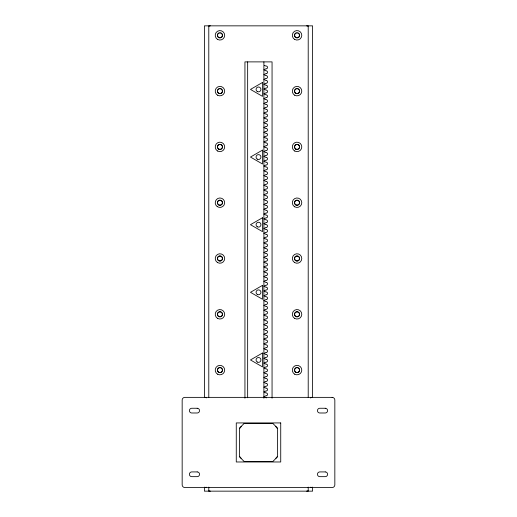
<?xml version="1.0" encoding="UTF-8"?>
<svg xmlns="http://www.w3.org/2000/svg" width="517" height="517" viewBox="0 0 517 517"><rect width="100%" height="100%" fill="white"/><g stroke="black" fill="none" stroke-linecap="round" stroke-linejoin="round"><path stroke-width="0.78" d="M265.88 73.672L263.896 74.61L265.88 75.598M265.88 78.481L263.896 79.418L265.88 80.406M265.88 83.289L263.896 84.226L265.88 85.215M265.88 88.097L263.896 89.034L265.88 90.023M265.88 92.905L263.896 93.842L265.88 94.831M265.88 97.713L263.896 98.676L265.88 99.639M265.88 102.521L263.896 103.458L265.88 104.447M265.88 107.329L263.896 108.292L265.88 109.255M265.88 112.137L263.896 113.074L265.88 114.063M265.88 116.945L263.896 117.908L265.88 118.871M265.88 121.754L263.896 122.691L265.88 123.679M265.88 126.562L263.896 127.525L265.88 128.487M265.88 131.37L263.896 132.307L265.88 133.296M265.88 136.178L263.896 137.141L265.88 138.104M265.88 140.986L263.896 141.923L265.88 142.912M265.88 145.794L263.896 146.757L265.88 147.72M265.88 150.602L263.896 151.539L265.88 152.528M265.88 155.41L263.896 156.373L265.88 157.336M265.88 165.026L263.896 165.989L265.88 166.952M265.88 174.643L263.896 175.606L265.88 176.568M265.88 184.259L263.896 185.196L265.88 186.185M265.88 193.875L263.896 194.812L265.88 195.801M265.88 198.683L263.896 199.62L265.88 200.609M265.88 203.491L263.896 204.428L265.88 205.417M265.88 208.299L263.896 209.236L265.88 210.225M265.88 213.107L263.896 214.044L265.88 215.033M265.88 217.915L263.896 218.878L265.88 219.841M265.88 222.724L263.896 223.661L265.88 224.649M265.88 227.532L263.896 228.495L265.88 229.458M265.88 232.34L263.896 233.277L265.88 234.266M265.88 237.148L263.896 238.111L265.88 239.074M265.88 241.956L263.896 242.893L265.88 243.882M265.88 246.764L263.896 247.727L265.88 248.69M265.88 251.572L263.896 252.509L265.88 253.498M265.88 256.38L263.896 257.343L265.88 258.306M265.88 261.188L263.896 262.125L265.88 263.114M265.88 265.997L263.896 266.959L265.88 267.922M265.88 270.805L263.896 271.742L265.88 272.73M265.88 275.613L263.896 276.576L265.88 277.539M265.88 285.229L263.896 286.192L265.88 287.155M265.88 294.845L263.896 295.808L265.88 296.771M265.88 304.461L263.896 305.398L265.88 306.387M265.88 314.077L263.896 315.015L265.88 316.003M265.88 318.886L263.896 319.823L265.88 320.811M265.88 323.694L263.896 324.631L265.88 325.62M265.88 328.502L263.896 329.439L265.88 330.428M265.88 333.31L263.896 334.247L265.88 335.236M265.88 338.118L263.896 339.081L265.88 340.044M265.88 342.926L263.896 343.863L265.88 344.852M265.88 347.734L263.896 348.697L265.88 349.66M265.88 352.542L263.896 353.479L265.88 354.468M265.88 357.35L263.896 358.313L265.88 359.276M265.88 362.159L263.896 363.096L265.88 364.084M265.88 366.967L263.896 367.93L265.88 368.892M265.88 371.775L263.896 372.712L265.88 373.701M265.88 376.583L263.896 377.546L265.88 378.509M265.88 381.391L263.896 382.328L265.88 383.317M265.88 386.199L263.896 387.162L265.88 388.125M265.88 391.007L263.896 391.944L265.88 392.933M265.88 395.815L263.896 396.778L265.88 397.741M265.88 160.218L263.896 161.155L265.88 162.144M265.88 280.421L263.896 281.358L265.88 282.347M265.88 169.834L263.896 170.772L265.88 171.76M265.88 290.037L263.896 290.974L265.88 291.963M265.88 179.451L263.896 180.388L265.88 181.377M265.88 299.653L263.896 300.59L265.88 301.579M265.88 68.864L263.896 69.801L265.88 70.79M265.88 189.067L263.896 190.004L265.88 190.993M265.88 309.269L263.896 310.206L265.88 311.195M265.835 65.976L264.355 65.491M312.604 397.444L312.604 25.85L204.396 25.85L204.396 397.444M312.604 487.111L312.604 491.15L204.396 491.15L204.396 487.111M308.21 25.85L308.21 397.444M308.21 487.111L308.21 491.15M272.058 398.206L272.058 61.885L244.942 61.885L244.942 398.206M263.896 61.885L263.896 398.206M247.649 61.885L247.649 397.786M208.79 25.85L208.79 397.444M208.79 487.111L208.79 491.15M276.989 456.769A1.842 1.842 0 0 1 275.858 458.146M275.348 426.648A1.842 1.842 0 0 1 277.015 428.315M241.142 458.146A1.842 1.842 0 0 1 240.011 456.769M239.985 428.315A1.842 1.842 0 0 1 241.652 426.648M306.633 25.85A2.708 2.708 0 0 1 307.873 26.154M209.127 26.154A2.708 2.708 0 0 1 210.367 25.85M210.367 491.15A2.708 2.708 0 0 1 209.127 490.846M307.873 490.846A2.708 2.708 0 0 1 306.633 491.15M220.662 88.633A2.579 2.579 0 0 1 222.052 92.601A2.579 2.579 0 0 1 217.851 92.601A2.579 2.579 0 0 1 219.24 88.633M220.662 32.842A2.579 2.579 0 0 1 222.052 36.81A2.579 2.579 0 0 1 217.851 36.81A2.579 2.579 0 0 1 219.24 32.842M297.76 88.633A2.579 2.579 0 0 1 299.149 92.601A2.579 2.579 0 0 1 294.948 92.601A2.579 2.579 0 0 1 296.338 88.633M297.76 32.842A2.579 2.579 0 0 1 299.149 36.81A2.579 2.579 0 0 1 294.948 36.81A2.579 2.579 0 0 1 296.338 32.842M266.184 397.786A1.396 1.396 0 0 1 266.559 397.844M266.184 392.978A1.396 1.396 0 0 1 267.548 394.374A1.396 1.396 0 0 1 266.184 395.77M266.184 388.17A1.396 1.396 0 0 1 267.548 389.566A1.396 1.396 0 0 1 266.184 390.962M266.184 383.362A1.396 1.396 0 0 1 267.548 384.758A1.396 1.396 0 0 1 266.184 386.154M266.184 378.554A1.396 1.396 0 0 1 267.548 379.95A1.396 1.396 0 0 1 266.184 381.346M266.184 373.746A1.396 1.396 0 0 1 267.548 375.142A1.396 1.396 0 0 1 266.184 376.538M266.184 368.938A1.396 1.396 0 0 1 267.548 370.334A1.396 1.396 0 0 1 266.184 371.729M266.184 364.13A1.396 1.396 0 0 1 267.548 365.525A1.396 1.396 0 0 1 266.184 366.921M266.184 359.321A1.396 1.396 0 0 1 267.548 360.717A1.396 1.396 0 0 1 266.184 362.113M266.184 354.513A1.396 1.396 0 0 1 267.548 355.909A1.396 1.396 0 0 1 266.184 357.305M266.184 349.705A1.396 1.396 0 0 1 267.548 351.101A1.396 1.396 0 0 1 266.184 352.497M266.184 344.897A1.396 1.396 0 0 1 267.548 346.293A1.396 1.396 0 0 1 266.184 347.689M266.184 340.089A1.396 1.396 0 0 1 267.548 341.485A1.396 1.396 0 0 1 266.184 342.881M266.184 335.281A1.396 1.396 0 0 1 267.548 336.677A1.396 1.396 0 0 1 266.184 338.073M266.184 330.473A1.396 1.396 0 0 1 267.548 331.869A1.396 1.396 0 0 1 266.184 333.265M266.184 325.665A1.396 1.396 0 0 1 267.548 327.061A1.396 1.396 0 0 1 266.184 328.457M266.184 320.857A1.396 1.396 0 0 1 267.548 322.253A1.396 1.396 0 0 1 266.184 323.648M266.184 316.049A1.396 1.396 0 0 1 267.548 317.444A1.396 1.396 0 0 1 266.184 318.84M266.184 311.24A1.396 1.396 0 0 1 267.548 312.636A1.396 1.396 0 0 1 266.184 314.032M266.184 306.432A1.396 1.396 0 0 1 267.548 307.828A1.396 1.396 0 0 1 266.184 309.224M266.184 301.624A1.396 1.396 0 0 1 267.548 303.02A1.396 1.396 0 0 1 266.184 304.416M266.184 296.816A1.396 1.396 0 0 1 267.548 298.212A1.396 1.396 0 0 1 266.184 299.608M266.184 292.008A1.396 1.396 0 0 1 267.548 293.404A1.396 1.396 0 0 1 266.184 294.8M266.184 287.2A1.396 1.396 0 0 1 267.548 288.596A1.396 1.396 0 0 1 266.184 289.992M266.184 282.392A1.396 1.396 0 0 1 267.548 283.788A1.396 1.396 0 0 1 266.184 285.184M266.184 277.584A1.396 1.396 0 0 1 267.548 278.98A1.396 1.396 0 0 1 266.184 280.376M266.184 272.776A1.396 1.396 0 0 1 267.548 274.172A1.396 1.396 0 0 1 266.184 275.567M266.184 267.968A1.396 1.396 0 0 1 267.548 269.363A1.396 1.396 0 0 1 266.184 270.759M266.184 263.159A1.396 1.396 0 0 1 267.548 264.555A1.396 1.396 0 0 1 266.184 265.951M266.184 258.351A1.396 1.396 0 0 1 267.548 259.747A1.396 1.396 0 0 1 266.184 261.143M266.184 253.543A1.396 1.396 0 0 1 267.548 254.939A1.396 1.396 0 0 1 266.184 256.335M266.184 248.735A1.396 1.396 0 0 1 267.548 250.131A1.396 1.396 0 0 1 266.184 251.527M266.184 243.927A1.396 1.396 0 0 1 267.548 245.323A1.396 1.396 0 0 1 266.184 246.719M266.184 239.119A1.396 1.396 0 0 1 267.548 240.515A1.396 1.396 0 0 1 266.184 241.911M266.184 234.311A1.396 1.396 0 0 1 267.548 235.707A1.396 1.396 0 0 1 266.184 237.103M266.184 229.503A1.396 1.396 0 0 1 267.548 230.899A1.396 1.396 0 0 1 266.184 232.295M266.184 224.695A1.396 1.396 0 0 1 267.548 226.091A1.396 1.396 0 0 1 266.184 227.486M266.184 219.887A1.396 1.396 0 0 1 267.548 221.282A1.396 1.396 0 0 1 266.184 222.678M266.184 215.078A1.396 1.396 0 0 1 267.548 216.474A1.396 1.396 0 0 1 266.184 217.87M266.184 210.27A1.396 1.396 0 0 1 267.548 211.666A1.396 1.396 0 0 1 266.184 213.062M266.184 205.462A1.396 1.396 0 0 1 267.548 206.858A1.396 1.396 0 0 1 266.184 208.254M266.184 200.654A1.396 1.396 0 0 1 267.548 202.05A1.396 1.396 0 0 1 266.184 203.446M266.184 195.846A1.396 1.396 0 0 1 267.548 197.242A1.396 1.396 0 0 1 266.184 198.638M266.184 191.038A1.396 1.396 0 0 1 267.548 192.434A1.396 1.396 0 0 1 266.184 193.83M266.184 186.23A1.396 1.396 0 0 1 267.548 187.626A1.396 1.396 0 0 1 266.184 189.022M266.184 181.422A1.396 1.396 0 0 1 267.548 182.818A1.396 1.396 0 0 1 266.184 184.214M266.184 176.614A1.396 1.396 0 0 1 267.548 178.01A1.396 1.396 0 0 1 266.184 179.405M266.184 171.806A1.396 1.396 0 0 1 267.548 173.201A1.396 1.396 0 0 1 266.184 174.597M266.184 166.997A1.396 1.396 0 0 1 267.548 168.393A1.396 1.396 0 0 1 266.184 169.789M266.184 162.189A1.396 1.396 0 0 1 267.548 163.585A1.396 1.396 0 0 1 266.184 164.981M266.184 157.381A1.396 1.396 0 0 1 267.548 158.777A1.396 1.396 0 0 1 266.184 160.173M266.184 152.573A1.396 1.396 0 0 1 267.548 153.969A1.396 1.396 0 0 1 266.184 155.365M266.184 147.765A1.396 1.396 0 0 1 267.548 149.161A1.396 1.396 0 0 1 266.184 150.557M266.184 142.957A1.396 1.396 0 0 1 267.548 144.353A1.396 1.396 0 0 1 266.184 145.749M266.184 138.149A1.396 1.396 0 0 1 267.548 139.545A1.396 1.396 0 0 1 266.184 140.941M266.184 133.341A1.396 1.396 0 0 1 267.548 134.737A1.396 1.396 0 0 1 266.184 136.133M266.184 128.533A1.396 1.396 0 0 1 267.548 129.929A1.396 1.396 0 0 1 266.184 131.324M266.184 123.725A1.396 1.396 0 0 1 267.548 125.12A1.396 1.396 0 0 1 266.184 126.516M266.184 118.916A1.396 1.396 0 0 1 267.548 120.312A1.396 1.396 0 0 1 266.184 121.708M266.184 114.108A1.396 1.396 0 0 1 267.548 115.504A1.396 1.396 0 0 1 266.184 116.9M266.184 109.3A1.396 1.396 0 0 1 267.548 110.696A1.396 1.396 0 0 1 266.184 112.092M266.184 104.492A1.396 1.396 0 0 1 267.548 105.888A1.396 1.396 0 0 1 266.184 107.284M266.184 99.684A1.396 1.396 0 0 1 267.548 101.08A1.396 1.396 0 0 1 266.184 102.476M266.184 94.876A1.396 1.396 0 0 1 267.548 96.272A1.396 1.396 0 0 1 266.184 97.668M266.184 90.068A1.396 1.396 0 0 1 267.548 91.464A1.396 1.396 0 0 1 266.184 92.86M266.184 85.26A1.396 1.396 0 0 1 267.548 86.656A1.396 1.396 0 0 1 266.184 88.052M266.184 80.452A1.396 1.396 0 0 1 267.548 81.848A1.396 1.396 0 0 1 266.184 83.243M266.184 75.644A1.396 1.396 0 0 1 267.548 77.039A1.396 1.396 0 0 1 266.184 78.435M266.184 70.835A1.396 1.396 0 0 1 267.548 72.231A1.396 1.396 0 0 1 266.184 73.627M266.184 66.027A1.396 1.396 0 0 1 267.548 67.423A1.396 1.396 0 0 1 266.184 68.819M312.042 487.544A2.708 2.708 0 0 1 310.801 487.24M312.035 487.434A4.317 3.05 90 0 1 310.846 487.247M206.199 487.24A2.708 2.708 0 0 1 204.958 487.544M206.154 487.247A4.317 3.05 90 0 1 204.965 487.434M244.198 423.384L239.429 428.154L239.429 456.757L244.198 461.526L272.802 461.526L277.571 456.757L277.571 428.154L272.802 423.384L244.198 423.384M310.549 397.819L310.523 397.838A2.708 2.708 0 0 1 312.042 397.366L310.549 397.819M262.513 82.474L250.474 89.422L262.513 96.375L262.513 82.474M262.513 150.104L250.474 157.052L262.513 164.005L262.513 150.104M262.513 217.735L250.474 224.682L262.513 231.635L262.513 217.735M262.513 285.365L250.474 292.318L262.513 299.265L262.513 285.365M262.513 352.995L250.474 359.948L262.513 366.896L262.513 352.995M332.127 397.366L184.873 397.366A2.708 2.708 0 0 0 182.165 400.074L182.165 484.836A2.708 2.708 0 0 0 184.873 487.544L332.127 487.544A2.708 2.708 0 0 0 334.835 484.836L334.835 400.074A2.708 2.708 0 0 0 332.127 397.366M197.184 408.256L191.768 408.256A2.365 2.365 0 0 0 189.403 410.627A2.365 2.365 0 0 0 191.768 412.993L197.184 412.993A2.365 2.365 0 0 0 199.549 410.627A2.365 2.365 0 0 0 197.184 408.256M325.232 408.256L319.816 408.256A2.365 2.365 0 0 0 317.451 410.627A2.365 2.365 0 0 0 319.816 412.993L325.232 412.993A2.365 2.365 0 0 0 327.597 410.627A2.365 2.365 0 0 0 325.232 408.256M280.731 422.932L236.269 422.932L236.269 461.978L280.731 461.978L280.731 422.932M197.184 471.918L191.768 471.918A2.365 2.365 0 0 0 189.403 474.289A2.365 2.365 0 0 0 191.768 476.655L197.184 476.655A2.365 2.365 0 0 0 199.549 474.289A2.365 2.365 0 0 0 197.184 471.918M325.232 471.918L319.816 471.918A2.365 2.365 0 0 0 317.451 474.289A2.365 2.365 0 0 0 319.816 476.655L325.232 476.655A2.365 2.365 0 0 0 327.597 474.289A2.365 2.365 0 0 0 325.232 471.918M205.016 397.366L204.958 397.366A2.708 2.708 0 0 1 206.438 397.812L205.016 397.366M257.285 362.055A2.436 2.436 0 0 0 260.936 359.948A2.436 2.436 0 0 0 257.285 357.835A2.436 2.436 0 0 0 257.285 362.055M257.285 294.425A2.436 2.436 0 0 0 260.936 292.318A2.436 2.436 0 0 0 257.285 290.205A2.436 2.436 0 0 0 257.285 294.425M257.285 226.795A2.436 2.436 0 0 0 260.936 224.682A2.436 2.436 0 0 0 257.285 222.575A2.436 2.436 0 0 0 257.285 226.795M257.285 159.165A2.436 2.436 0 0 0 260.936 157.052A2.436 2.436 0 0 0 257.285 154.945A2.436 2.436 0 0 0 257.285 159.165M257.285 91.528A2.436 2.436 0 0 0 260.936 89.422A2.436 2.436 0 0 0 257.285 87.315A2.436 2.436 0 0 0 257.285 91.528M218.659 372.324A2.579 2.579 0 0 0 222.53 370.088A2.579 2.579 0 0 0 218.659 367.858A2.579 2.579 0 0 0 218.659 372.324M218.465 316.404A2.579 2.579 0 0 0 222.517 314.53A2.579 2.579 0 0 0 218.865 311.958A2.579 2.579 0 0 0 218.465 316.404M218.659 260.73A2.579 2.579 0 0 0 222.53 258.5A2.579 2.579 0 0 0 218.659 256.27A2.579 2.579 0 0 0 218.659 260.73M218.659 204.939A2.579 2.579 0 0 0 222.53 202.703A2.579 2.579 0 0 0 218.659 200.473A2.579 2.579 0 0 0 218.659 204.939M218.659 149.142A2.579 2.579 0 0 0 222.53 146.912A2.579 2.579 0 0 0 218.659 144.676A2.579 2.579 0 0 0 218.659 149.142M295.562 372.195A2.579 2.579 0 0 0 299.614 370.321A2.579 2.579 0 0 0 295.97 367.755A2.579 2.579 0 0 0 295.562 372.195M295.562 316.404A2.579 2.579 0 0 0 299.614 314.53A2.579 2.579 0 0 0 295.97 311.958A2.579 2.579 0 0 0 295.562 316.404M295.562 260.607A2.579 2.579 0 0 0 299.614 258.733A2.579 2.579 0 0 0 295.97 256.161A2.579 2.579 0 0 0 295.562 260.607M295.562 204.81A2.579 2.579 0 0 0 299.614 202.935A2.579 2.579 0 0 0 295.97 200.363A2.579 2.579 0 0 0 295.562 204.81M295.562 149.019A2.579 2.579 0 0 0 299.614 147.138A2.579 2.579 0 0 0 295.97 144.573A2.579 2.579 0 0 0 295.562 149.019M218.736 372.201A2.436 2.436 0 0 0 222.388 370.088A2.436 2.436 0 0 0 218.736 367.981A2.436 2.436 0 0 0 218.736 372.201M218.549 316.288A2.436 2.436 0 0 0 222.375 314.517A2.436 2.436 0 0 0 218.93 312.087A2.436 2.436 0 0 0 218.549 316.288M218.736 260.607A2.436 2.436 0 0 0 222.388 258.5A2.436 2.436 0 0 0 218.736 256.393A2.436 2.436 0 0 0 218.736 260.607M218.549 204.693A2.436 2.436 0 0 0 222.375 202.922A2.436 2.436 0 0 0 218.93 200.493A2.436 2.436 0 0 0 218.549 204.693M218.549 148.902A2.436 2.436 0 0 0 222.375 147.125A2.436 2.436 0 0 0 218.93 144.702A2.436 2.436 0 0 0 218.549 148.902M218.736 93.222A2.436 2.436 0 0 0 222.388 91.115A2.436 2.436 0 0 0 218.736 89.008A2.436 2.436 0 0 0 218.736 93.222M218.736 37.424A2.436 2.436 0 0 0 222.388 35.318A2.436 2.436 0 0 0 218.736 33.211A2.436 2.436 0 0 0 218.736 37.424M295.834 372.201A2.436 2.436 0 0 0 299.485 370.088A2.436 2.436 0 0 0 295.834 367.981A2.436 2.436 0 0 0 295.834 372.201M295.646 316.288A2.436 2.436 0 0 0 299.472 314.517A2.436 2.436 0 0 0 296.028 312.087A2.436 2.436 0 0 0 295.646 316.288M295.834 260.607A2.436 2.436 0 0 0 299.485 258.5A2.436 2.436 0 0 0 295.834 256.393A2.436 2.436 0 0 0 295.834 260.607M295.834 204.816A2.436 2.436 0 0 0 299.485 202.703A2.436 2.436 0 0 0 295.834 200.596A2.436 2.436 0 0 0 295.834 204.816M295.646 148.902A2.436 2.436 0 0 0 299.472 147.125A2.436 2.436 0 0 0 296.028 144.702A2.436 2.436 0 0 0 295.646 148.902M295.834 93.222A2.436 2.436 0 0 0 299.485 91.115A2.436 2.436 0 0 0 295.834 89.008A2.436 2.436 0 0 0 295.834 93.222M295.646 37.308A2.436 2.436 0 0 0 299.472 35.537A2.436 2.436 0 0 0 296.028 33.107A2.436 2.436 0 0 0 295.646 37.308M217.586 374.192A4.737 4.737 0 0 0 224.682 370.088A4.737 4.737 0 0 0 217.586 365.991A4.737 4.737 0 0 0 217.586 374.192M217.586 318.394A4.737 4.737 0 0 0 224.682 314.297A4.737 4.737 0 0 0 217.586 310.194A4.737 4.737 0 0 0 217.586 318.394M217.586 262.597A4.737 4.737 0 0 0 224.682 258.5A4.737 4.737 0 0 0 217.586 254.403A4.737 4.737 0 0 0 217.586 262.597M217.224 206.574A4.737 4.737 0 0 0 224.662 203.129A4.737 4.737 0 0 0 217.961 198.412A4.737 4.737 0 0 0 217.224 206.574M217.586 151.009A4.737 4.737 0 0 0 224.682 146.912A4.737 4.737 0 0 0 217.586 142.808A4.737 4.737 0 0 0 217.586 151.009M217.586 95.212A4.737 4.737 0 0 0 224.682 91.115A4.737 4.737 0 0 0 217.586 87.011A4.737 4.737 0 0 0 217.586 95.212M217.586 39.421A4.737 4.737 0 0 0 224.682 35.318A4.737 4.737 0 0 0 217.586 31.22A4.737 4.737 0 0 0 217.586 39.421M294.684 374.192A4.737 4.737 0 0 0 301.786 370.088A4.737 4.737 0 0 0 294.684 365.991A4.737 4.737 0 0 0 294.684 374.192M294.684 318.394A4.737 4.737 0 0 0 301.786 314.297A4.737 4.737 0 0 0 294.684 310.194A4.737 4.737 0 0 0 294.684 318.394M294.684 262.597A4.737 4.737 0 0 0 301.786 258.5A4.737 4.737 0 0 0 294.684 254.403A4.737 4.737 0 0 0 294.684 262.597M294.684 206.806A4.737 4.737 0 0 0 301.786 202.703A4.737 4.737 0 0 0 294.684 198.606A4.737 4.737 0 0 0 294.684 206.806M294.684 151.009A4.737 4.737 0 0 0 301.786 146.912A4.737 4.737 0 0 0 294.684 142.808A4.737 4.737 0 0 0 294.684 151.009M294.684 95.212A4.737 4.737 0 0 0 301.786 91.115A4.737 4.737 0 0 0 294.684 87.011A4.737 4.737 0 0 0 294.684 95.212M294.684 39.421A4.737 4.737 0 0 0 301.786 35.318A4.737 4.737 0 0 0 294.684 31.22A4.737 4.737 0 0 0 294.684 39.421"/></g></svg>
